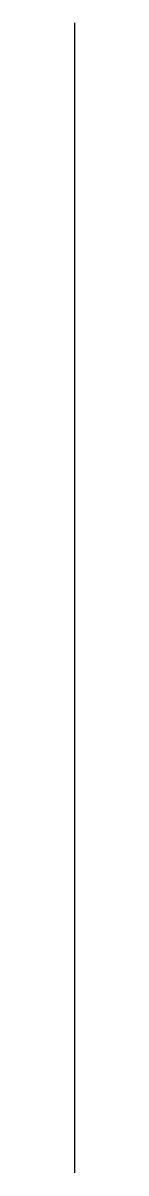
# Model space of a CAD drawing. Header units: metres. Extents: x -224.7 to -224.7, y -51.3 to 2.9.
import ezdxf

# ---------------------------------------------------------------- set-up
doc = ezdxf.new("R2010")
doc.units = ezdxf.units.M

msp = doc.modelspace()

# ---------------------------------------------------------------- linework, layer by layer
msp.add_line((-224.72, 2.95), (-224.72, -51.345))

doc.saveas('drawing.dxf')
